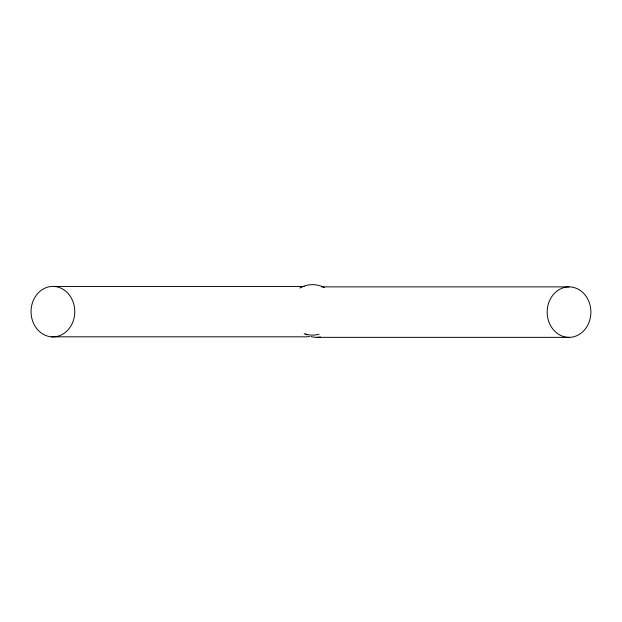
<?xml version="1.0" encoding="UTF-8"?>
<svg xmlns="http://www.w3.org/2000/svg" width="622" height="622" viewBox="0 0 622 622"><rect width="100%" height="100%" fill="white"/><g stroke="black" fill="none" stroke-linecap="round" stroke-linejoin="round"><path stroke-width="0.93" d="M54.394 286.454A25.245 21.863 -90 0 1 71.056 325.718A25.245 21.863 -90 0 1 33.277 322.74A25.245 21.863 -90 0 1 54.394 286.454L303.909 286.454M321.465 286.866L569.037 286.866M51.424 336.821L303.847 336.821A25.245 21.863 -90 0 0 309.546 336.409M316.614 337.357L569.037 337.357A25.245 21.863 90 0 0 587.969 299.493A25.245 21.863 90 0 0 550.105 299.493A25.245 21.863 90 0 0 569.037 337.357M319.055 334.271A25.245 25.245 0 0 1 304.189 333.719M299.905 288.025A25.245 25.245 0 0 1 324.326 287.574M301.126 286.866A25.245 21.863 -90 0 1 303.964 286.447M320.416 336.968A25.245 21.863 -90 0 1 310.953 336.494M307.12 334.854A25.245 21.863 -90 0 1 305.682 333.975"/></g></svg>
